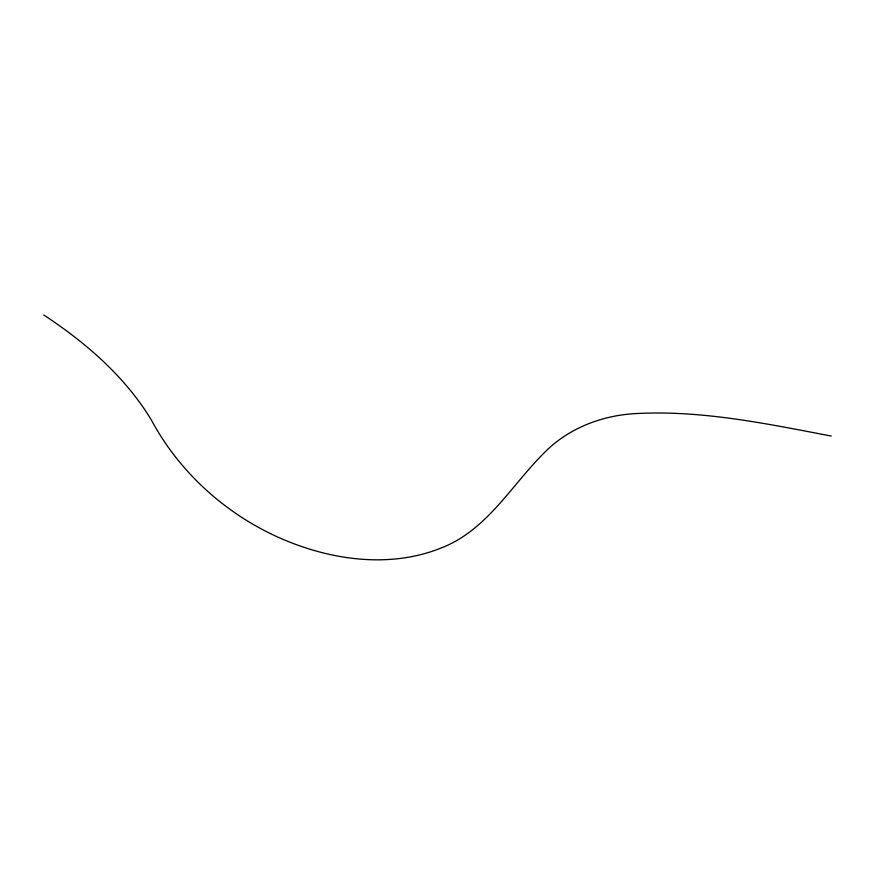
<?xml version="1.0" encoding="UTF-8"?>
<svg xmlns="http://www.w3.org/2000/svg" width="875" height="875" viewBox="0 0 875 875"><rect width="100%" height="100%" fill="white"/><g stroke="black" fill="none" stroke-linecap="round" stroke-linejoin="round"><path stroke-width="1.31" d="M831.25 436.034C766.172 423.675 700.164 409.664 633.544 413.711C600.195 415.964 567.383 428.936 543.889 453.141C510.781 486.117 486.598 530.611 440.869 548.1C397.698 565.414 349.059 562.034 305.528 547.827C240.122 526.488 183.706 480.353 151.167 419.672C124.862 376.337 85.695 342.628 43.75 314.978"/></g></svg>
